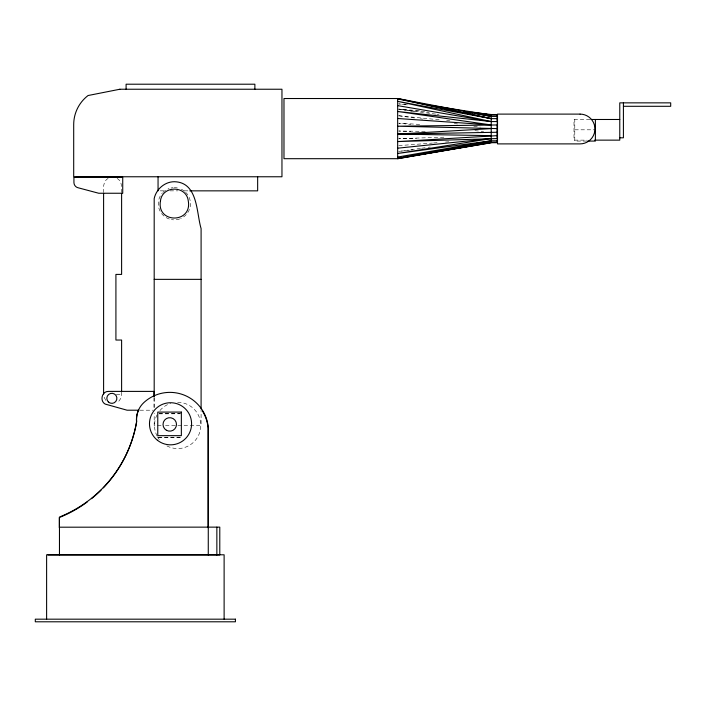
<?xml version="1.0" encoding="UTF-8"?>
<svg xmlns="http://www.w3.org/2000/svg" width="706" height="706" viewBox="0 0 706 706"><rect width="100%" height="100%" fill="white"/><g stroke="black" fill="none" stroke-linecap="round" stroke-linejoin="round"><path stroke-width="0.53" stroke-dasharray="3.53 2.65" d="M121.609 392.183C121.97 396.11 120.638 400.39 117.108 402.517M108.097 178.371C103.341 181.16 103.244 187.196 103.597 192.05M420.511 148.392L398.749 151.419L409.63 150.193M421.597 148.242L427.042 147.492M428.127 147.342L430.298 147.033M410.715 150.069L412.895 149.822M398.749 145.639L432.478 143.062M433.563 142.974L439.008 142.559M445.53 142.056L448.795 141.809M443.897 137.193L398.766 138.667L416.372 138.676M159.053 413.725L180.498 413.663M158.982 413.84L180.418 413.769M589.969 119.482L574.004 119.482L574.004 140.141L587.083 140.141M574.781 129.807L595.387 129.807M586.712 141.076L574.781 141.076L574.781 119.482M160.244 190.849L164.622 190.849M170.093 190.849L177.753 190.849M184.328 190.849L188.705 190.849M116.314 394.354L121.609 394.354M140 410.204L152.937 410.204M161.118 425.427L154.19 425.427L154.19 413.31M165.522 425.427L201.095 425.427L201.095 410.036M425.18 131.369L398.766 131.016L410.874 131.651M419.682 124.415L398.766 123.197L410.715 124.406M419.426 110.736L398.749 109.112L429.213 112.272M474.909 130.663L483.61 131.51M398.749 115.74L441.179 119.976M446.624 120.514L449.89 120.841M435.743 114.125L398.749 109.165L415.949 112.139M436.829 114.275L439.008 114.566M398.749 115.784L416.161 118.202M420.511 118.802L422.682 119.102M454.24 123.479L457.497 123.929M473.823 126.189L480.345 127.098M117.108 178.371C121.864 181.16 121.953 187.187 121.609 192.032M105.759 400.373L103.906 396.79M154.19 397.893L154.19 407.856M154.014 397.663L154.014 410.204M185.625 192.253A16.097 16.097 0 0 1 180.665 218.569M179.686 218.948A16.097 16.097 0 0 1 171.381 219.575M169.343 219.054A16.097 16.097 0 0 1 162.151 193.267M162.865 192.491A16.097 16.097 0 0 1 169.034 188.564M171.064 187.999A16.097 16.097 0 0 1 173.146 187.708M174.197 187.664A16.097 16.097 0 0 1 177.347 187.937M181.336 189.252A16.097 16.097 0 0 1 184.857 191.547M177.647 402.288A23.139 23.139 0 0 1 200.001 431.419A23.139 23.139 0 0 1 166.078 445.468M159.291 439.511A23.139 23.139 0 0 1 157.606 436.996M157.12 436.114A23.139 23.139 0 0 1 157.12 414.74M159.927 410.548A23.139 23.139 0 0 1 170.693 403.355M158.056 437.305L181.645 437.235L158.056 437.305M407.459 104.876L398.749 103.87L407.459 104.92"/><path stroke-width="1.06" d="M497.262 128.607L397.663 126.215L497.262 124.962L497.262 138.561L397.663 141.579L497.262 135.649M497.262 140.803L491.226 140.803L397.663 157.05L491.226 142.215L497.262 142.215M405.191 156.997L403.038 157.367L405.279 157.014M410.565 156.07L412.719 155.699M414.872 155.329L417.025 154.958M419.17 154.588L421.323 154.226M423.476 153.855L425.621 153.484M439.609 151.084L441.753 150.713M443.906 150.343L446.06 149.972M448.213 149.601L450.357 149.231M464.345 146.83L466.49 146.46M468.643 146.089L470.796 145.718M489.082 142.577L491.226 142.215L397.663 158.691L283.98 158.691L283.98 98.522L397.663 98.522L491.226 116.411L497.262 116.411M407.459 156.653L412.895 155.752M415.066 155.382L417.246 155.02M419.426 154.658L421.597 154.296M423.776 153.934L491.226 142.691L497.262 142.691L497.262 114.522L491.226 114.522L471.643 112.263M110.268 177.435L114.928 177.435M491.226 140.803L397.663 153.467L491.226 138.561L397.663 148.189M491.226 135.649L397.663 134.078L491.226 128.607M397.663 134.078L497.262 132.251M623.416 106.297L670.7 106.297L670.7 102.855L619.771 102.855L619.771 140.141L594.708 140.141M480.345 113.692L491.226 114.999L497.262 114.999L497.271 121.564L491.226 121.564L397.663 111.486L491.226 124.962L397.663 118.502M497.262 118.643L491.226 118.643L397.663 101.355L491.226 121.564L397.663 105.635M591.054 119.482L619.771 119.482M619.771 137.811L623.416 137.811L623.416 102.855M587.798 141.076L595.387 141.076L595.387 119.482M189.799 190.849L257.655 190.849L257.655 176.765M154.19 279.355L201.095 279.355M138.923 410.204L127.071 410.204L105.141 404.07C99.546 400.964 101.858 391.256 108.389 391.398L154.014 391.398L154.014 396.622M59.463 527.197L219.787 527.135L219.787 554.934L47.955 554.934M430.298 105.335L491.226 114.999M442.83 108.009L450.357 109.315M463.268 111.557L472.949 113.234M475.094 113.604L491.226 116.411M397.663 98.919L491.226 118.643L397.663 98.522L397.663 158.691L491.226 142.691L491.226 114.522M497.262 114.522L497.262 114.999M254.875 89.238L254.875 84.208L126.1 84.208L126.1 89.238M224.12 619.18L224.12 554.792L46.614 554.792L46.614 619.18M216.857 527.135L216.857 554.934M208.27 554.934L208.27 427.748A38.451 38.451 0 0 0 143.874 402.561A22.689 22.689 0 0 0 136.69 421.526A125.818 125.818 0 0 1 59.463 517.03L59.463 554.934M208.12 527.7L208.12 428.251A38.451 38.451 0 0 0 202.587 411.245M201.095 408.95L201.095 228.612C196.312 212.744 198.183 182.298 174.373 181.716C164.701 181.716 156.176 189.234 154.19 198.562L154.19 396.869M158.056 176.765L158.056 190.849M121.609 193.135L121.609 274.413L115.916 274.413L115.916 340.036L121.609 340.036L121.609 391.089M103.597 193.144L103.597 394.354M59.322 517.533L59.322 527.7M138.579 410.089A22.689 22.689 0 0 0 136.54 422.029A125.818 125.818 0 0 1 103.305 487.864M101.055 490.149A125.818 125.818 0 0 1 91.489 498.692M87.262 501.957A125.818 125.818 0 0 1 60.31 517.127M160.465 200.857C156.291 223.74 192.447 223.74 188.273 200.857C186.463 185.219 162.274 185.219 160.465 200.857M119.879 89.238L88.056 95.531A36.641 36.641 0 0 0 73.698 124.618L73.698 176.765L281.959 176.765L281.959 89.238L119.879 89.238M400.893 157.729L398.74 158.1L400.929 157.747M78.463 177.153L73.927 177.48L73.927 182.51A5.427 5.427 0 0 0 78.463 187.858L98.716 193.25L122.729 193.25L122.729 177.153L78.463 177.153M580.058 114.107L497.518 114.107L497.518 143.892L580.058 143.892A14.888 14.888 0 0 0 594.946 128.995A14.888 14.888 0 0 0 580.058 114.107M181.354 412.083L157.765 412.083L157.765 435.664L181.354 435.664L181.354 412.083M235.425 619.18L35.3 619.18L35.3 621.792L235.425 621.792L235.425 619.18M166.387 430.263A6.742 6.742 0 0 0 176.491 424.421A6.742 6.742 0 0 0 166.387 418.587A6.742 6.742 0 0 0 166.387 430.263M157.385 440.226A21.056 21.056 0 0 0 191.352 426.953A21.056 21.056 0 0 0 162.874 404.167A21.056 21.056 0 0 0 157.385 440.226M108.336 401.926A5.03 5.03 0 0 0 116.728 399.578A5.03 5.03 0 0 0 110.498 393.48A5.03 5.03 0 0 0 108.336 401.926"/></g></svg>
